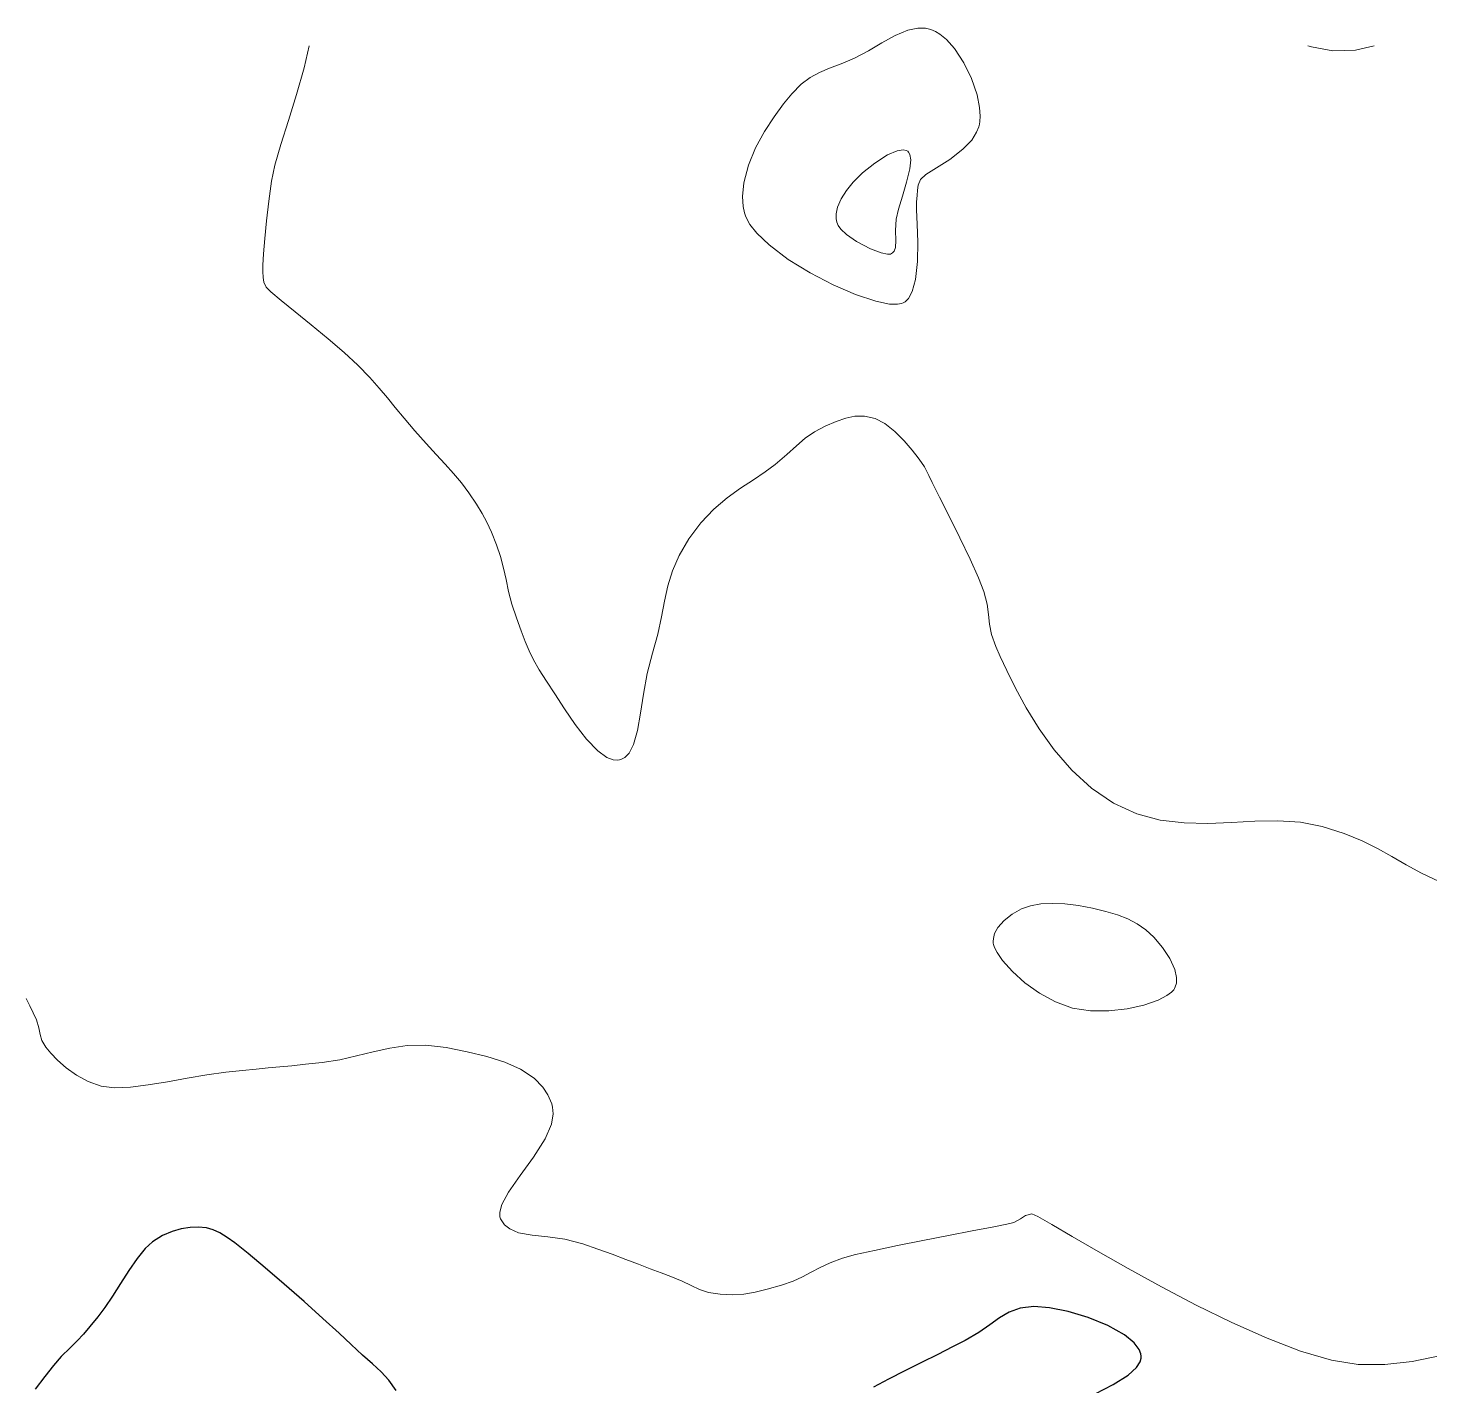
# Model space of a CAD drawing. Header units: metres. Extents: x 2662 to 3279, y 1027 to 1511.
# Drawn here: x 3102.4 to 3166.9, y 1448.8 to 1511.3 of the extents above; entities that cross this region are included whole.
import ezdxf

# ---------------------------------------------------------------- set-up
doc = ezdxf.new("R2010")
doc.units = ezdxf.units.M
doc.header["$LTSCALE"] = 1000
doc.layers.add('CONT-MJR', color=251, linetype='Continuous', lineweight=30)
doc.layers.add('CONT-MNR', color=252, linetype='Continuous', lineweight=9)

msp = doc.modelspace()

# ---------------------------------------------------------------- linework, layer by layer
at = {"layer": 'CONT-MJR', "elevation": -5, "flags": 128}
for points in [[(3119.331, 1448.622), (3119, 1449.089), (3118.643, 1449.474), (3118.244, 1449.836), (3117.789, 1450.235), (3117.261, 1450.731), (3116.711, 1451.254), (3115.966, 1451.933), (3115.1, 1452.704), (3114.188, 1453.501), (3113.304, 1454.26), (3112.522, 1454.916), (3111.919, 1455.403), (3111.567, 1455.658), (3111.217, 1455.862), (3110.923, 1456.008), (3110.617, 1456.098), (3110.232, 1456.132), (3109.857, 1456.118), (3109.452, 1456.057), (3109.024, 1455.935), (3108.58, 1455.739), (3108.129, 1455.459), (3107.789, 1455.14), (3107.423, 1454.682), (3107.043, 1454.135), (3106.661, 1453.544), (3106.288, 1452.959), (3105.936, 1452.428), (3105.617, 1451.997), (3105.248, 1451.555), (3104.947, 1451.211), (3104.661, 1450.905), (3104.339, 1450.58), (3103.928, 1450.176), (3103.574, 1449.771), (3103.178, 1449.254), (3102.732, 1448.678)], [(3151.483, 1448.46), (3152.313, 1448.893), (3152.999, 1449.323), (3153.386, 1449.669), (3153.555, 1449.932), (3153.599, 1450.109), (3153.599, 1450.199), (3153.582, 1450.302), (3153.502, 1450.505), (3153.279, 1450.802), (3152.821, 1451.179), (3152.056, 1451.606), (3151.164, 1451.968), (3150.24, 1452.245), (3149.375, 1452.422), (3148.663, 1452.479), (3148.036, 1452.406), (3147.528, 1452.222), (3147.079, 1451.955), (3146.632, 1451.63), (3146.127, 1451.275), (3145.507, 1450.916), (3144.921, 1450.621), (3144.237, 1450.278), (3143.493, 1449.904), (3142.726, 1449.517), (3141.976, 1449.134), (3141.281, 1448.772)]]:
    msp.add_lwpolyline(points, dxfattribs=at)
at = {"layer": 'CONT-MNR', "flags": 128}
for points, elevation in [([(3142.654, 1498.642), (3142.74, 1498.695), (3142.891, 1498.844), (3143.067, 1499.159), (3143.221, 1499.717), (3143.312, 1500.552), (3143.325, 1501.439), (3143.296, 1502.265), (3143.264, 1502.92), (3143.264, 1503.293), (3143.292, 1503.589), (3143.301, 1503.828), (3143.335, 1504.054), (3143.44, 1504.312), (3143.696, 1504.543), (3144.183, 1504.853), (3144.787, 1505.242), (3145.393, 1505.708), (3145.803, 1506.135), (3146.028, 1506.488), (3146.126, 1506.738), (3146.156, 1506.868), (3146.173, 1506.983), (3146.187, 1507.229), (3146.161, 1507.631), (3146.046, 1508.21), (3145.793, 1508.961), (3145.441, 1509.69), (3145.014, 1510.34), (3144.635, 1510.765), (3144.337, 1511.009), (3144.135, 1511.129), (3144.034, 1511.176), (3143.915, 1511.218), (3143.68, 1511.273), (3143.329, 1511.285), (3142.862, 1511.192), (3142.274, 1510.942), (3141.673, 1510.602), (3141.052, 1510.231), (3140.403, 1509.892), (3139.79, 1509.634), (3139.265, 1509.433), (3138.801, 1509.243), (3138.374, 1509.016), (3137.957, 1508.705), (3137.524, 1508.262), (3137.147, 1507.797), (3136.716, 1507.208), (3136.275, 1506.522), (3135.865, 1505.768), (3135.531, 1504.974), (3135.314, 1504.17), (3135.254, 1503.537), (3135.289, 1503.079), (3135.356, 1502.784), (3135.403, 1502.641), (3135.457, 1502.513), (3135.604, 1502.253), (3135.917, 1501.853), (3136.479, 1501.312), (3137.36, 1500.645), (3138.369, 1500.02), (3139.429, 1499.469), (3140.464, 1499.023), (3141.397, 1498.715), (3142.019, 1498.59), (3142.388, 1498.577), (3142.578, 1498.612)], -7), ([(3142.111, 1500.907), (3142.16, 1500.938), (3142.234, 1501.022), (3142.294, 1501.198), (3142.309, 1501.507), (3142.292, 1501.978), (3142.319, 1502.498), (3142.43, 1502.95), (3142.614, 1503.544), (3142.809, 1504.193), (3142.956, 1504.812), (3142.997, 1505.227), (3142.962, 1505.464), (3142.901, 1505.575), (3142.857, 1505.614), (3142.794, 1505.648), (3142.644, 1505.678), (3142.366, 1505.636), (3141.929, 1505.45), (3141.338, 1505.076), (3140.784, 1504.629), (3140.356, 1504.198), (3140.043, 1503.81), (3139.79, 1503.426), (3139.622, 1503.044), (3139.563, 1502.738), (3139.571, 1502.507), (3139.605, 1502.353), (3139.63, 1502.275), (3139.666, 1502.196), (3139.782, 1502.033), (3140.042, 1501.784), (3140.503, 1501.462), (3141.151, 1501.124), (3141.633, 1500.945), (3141.921, 1500.887), (3142.061, 1500.891)], -6), ([(3146.791, 1469.185), (3146.8, 1469.127), (3146.843, 1468.995), (3146.964, 1468.761), (3147.22, 1468.397), (3147.674, 1467.892), (3148.251, 1467.374), (3148.922, 1466.89), (3149.66, 1466.486), (3150.437, 1466.208), (3151.257, 1466.078), (3152.109, 1466.072), (3152.946, 1466.167), (3153.715, 1466.34), (3154.369, 1466.569), (3154.774, 1466.777), (3154.993, 1466.94), (3155.093, 1467.05), (3155.128, 1467.104), (3155.164, 1467.181), (3155.213, 1467.345), (3155.226, 1467.609), (3155.148, 1467.987), (3154.919, 1468.486), (3154.581, 1468.987), (3154.17, 1469.466), (3153.802, 1469.811), (3153.411, 1470.088), (3152.984, 1470.311), (3152.507, 1470.494), (3151.968, 1470.651), (3151.352, 1470.797), (3150.705, 1470.92), (3150.085, 1470.997), (3149.505, 1471.023), (3148.972, 1470.997), (3148.497, 1470.912), (3148.089, 1470.767), (3147.662, 1470.527), (3147.293, 1470.24), (3147.006, 1469.915), (3146.855, 1469.634), (3146.796, 1469.412), (3146.786, 1469.261)], -6)]:
    msp.add_lwpolyline(points, close=True, dxfattribs=dict(at, elevation=elevation))
for points, elevation in [([(3167.303, 1472.027), (3166.482, 1472.413), (3165.774, 1472.798), (3165.123, 1473.176), (3164.469, 1473.546), (3163.757, 1473.902), (3162.927, 1474.241), (3161.923, 1474.56), (3160.919, 1474.753), (3159.884, 1474.815), (3158.826, 1474.796), (3157.749, 1474.742), (3156.66, 1474.702), (3155.567, 1474.723), (3154.474, 1474.852), (3153.388, 1475.138), (3152.316, 1475.627), (3151.305, 1476.321), (3150.4, 1477.154), (3149.599, 1478.08), (3148.9, 1479.048), (3148.303, 1480.01), (3147.807, 1480.919), (3147.409, 1481.726), (3147.109, 1482.381), (3146.906, 1482.838), (3146.707, 1483.389), (3146.621, 1483.859), (3146.58, 1484.305), (3146.518, 1484.789), (3146.365, 1485.369), (3146.116, 1485.99), (3145.725, 1486.851), (3145.254, 1487.835), (3144.766, 1488.828), (3144.324, 1489.713), (3143.989, 1490.375), (3143.824, 1490.698), (3143.719, 1490.92), (3143.633, 1491.095), (3143.497, 1491.295), (3143.337, 1491.508), (3143.057, 1491.865), (3142.689, 1492.295), (3142.262, 1492.729), (3141.807, 1493.096), (3141.355, 1493.325), (3140.865, 1493.432), (3140.43, 1493.432), (3140.011, 1493.343), (3139.568, 1493.184), (3139.062, 1492.97), (3138.566, 1492.714), (3138.144, 1492.414), (3137.741, 1492.067), (3137.3, 1491.668), (3136.767, 1491.213), (3136.297, 1490.867), (3135.758, 1490.509), (3135.17, 1490.117), (3134.557, 1489.671), (3133.941, 1489.149), (3133.343, 1488.531), (3132.785, 1487.795), (3132.34, 1487.029), (3132.034, 1486.315), (3131.825, 1485.624), (3131.672, 1484.929), (3131.531, 1484.2), (3131.36, 1483.411), (3131.118, 1482.532), (3130.876, 1481.588), (3130.706, 1480.651), (3130.571, 1479.765), (3130.431, 1478.975), (3130.248, 1478.325), (3130.045, 1477.937), (3129.847, 1477.737), (3129.688, 1477.653), (3129.599, 1477.627), (3129.507, 1477.613), (3129.316, 1477.626), (3129.018, 1477.738), (3128.606, 1478.032), (3128.081, 1478.578), (3127.563, 1479.25), (3127.071, 1479.969), (3126.626, 1480.658), (3126.246, 1481.24), (3125.903, 1481.769), (3125.646, 1482.218), (3125.444, 1482.634), (3125.268, 1483.063), (3125.085, 1483.554), (3124.866, 1484.152), (3124.656, 1484.788), (3124.505, 1485.371), (3124.386, 1485.918), (3124.27, 1486.446), (3124.133, 1486.972), (3123.946, 1487.513), (3123.71, 1488.093), (3123.504, 1488.55), (3123.288, 1488.955), (3123.025, 1489.382), (3122.676, 1489.901), (3122.334, 1490.366), (3121.975, 1490.798), (3121.592, 1491.225), (3121.172, 1491.675), (3120.706, 1492.179), (3120.185, 1492.764), (3119.694, 1493.343), (3119.293, 1493.834), (3118.93, 1494.281), (3118.555, 1494.726), (3118.116, 1495.211), (3117.562, 1495.778), (3116.942, 1496.355), (3116.207, 1496.988), (3115.43, 1497.63), (3114.684, 1498.235), (3114.041, 1498.757), (3113.574, 1499.15), (3113.357, 1499.368), (3113.248, 1499.601), (3113.21, 1499.818), (3113.195, 1500.089), (3113.2, 1500.382), (3113.234, 1500.902), (3113.294, 1501.598), (3113.376, 1502.42), (3113.478, 1503.316), (3113.597, 1504.237), (3113.756, 1504.974), (3114.035, 1505.924), (3114.384, 1507.027), (3114.756, 1508.225), (3115.102, 1509.458), (3115.33, 1510.469)], -7), ([(3164.305, 1510.469), (3163.445, 1510.269), (3162.406, 1510.242), (3161.43, 1510.418), (3161.265, 1510.469)], -8), ([(3167.32, 1450.207), (3166.059, 1449.951), (3164.804, 1449.812), (3163.569, 1449.813), (3162.34, 1450.01), (3160.928, 1450.427), (3159.387, 1451.019), (3157.769, 1451.74), (3156.13, 1452.545), (3154.522, 1453.39), (3153, 1454.228), (3151.617, 1455.015), (3150.428, 1455.706), (3149.486, 1456.255), (3148.845, 1456.617), (3148.559, 1456.747), (3148.27, 1456.669), (3148.043, 1456.505), (3147.745, 1456.343), (3147.417, 1456.266), (3146.746, 1456.131), (3145.82, 1455.952), (3144.727, 1455.742), (3143.556, 1455.515), (3142.395, 1455.283), (3141.333, 1455.062), (3140.459, 1454.864), (3139.86, 1454.702), (3139.287, 1454.49), (3138.824, 1454.273), (3138.421, 1454.055), (3138.025, 1453.843), (3137.585, 1453.642), (3137.049, 1453.458), (3136.393, 1453.272), (3135.836, 1453.132), (3135.325, 1453.044), (3134.808, 1453.013), (3134.234, 1453.042), (3133.698, 1453.13), (3133.279, 1453.266), (3132.901, 1453.439), (3132.488, 1453.638), (3131.966, 1453.854), (3131.513, 1454.024), (3131.015, 1454.215), (3130.475, 1454.425), (3129.894, 1454.648), (3129.273, 1454.882), (3128.614, 1455.121), (3127.919, 1455.363), (3127.095, 1455.57), (3126.306, 1455.677), (3125.585, 1455.754), (3124.961, 1455.872), (3124.554, 1456.044), (3124.313, 1456.242), (3124.187, 1456.415), (3124.135, 1456.516), (3124.103, 1456.61), (3124.092, 1456.819), (3124.191, 1457.178), (3124.492, 1457.73), (3125.042, 1458.507), (3125.654, 1459.343), (3126.192, 1460.198), (3126.475, 1460.867), (3126.555, 1461.347), (3126.529, 1461.652), (3126.489, 1461.799), (3126.436, 1461.941), (3126.31, 1462.208), (3126.073, 1462.567), (3125.674, 1462.977), (3125.057, 1463.393), (3124.325, 1463.722), (3123.498, 1463.984), (3122.596, 1464.2), (3121.636, 1464.389), (3120.702, 1464.498), (3119.845, 1464.479), (3119.044, 1464.367), (3118.274, 1464.199), (3117.513, 1464.008), (3116.737, 1463.831), (3115.923, 1463.703), (3115.163, 1463.621), (3114.532, 1463.556), (3113.977, 1463.502), (3113.447, 1463.452), (3112.892, 1463.399), (3112.26, 1463.337), (3111.501, 1463.258), (3110.631, 1463.141), (3109.724, 1462.985), (3108.814, 1462.819), (3107.931, 1462.671), (3107.107, 1462.569), (3106.375, 1462.542), (3105.767, 1462.618), (3105.169, 1462.83), (3104.628, 1463.122), (3104.155, 1463.459), (3103.757, 1463.808), (3103.444, 1464.133), (3103.224, 1464.4), (3103.043, 1464.71), (3102.961, 1464.995), (3102.901, 1465.298), (3102.786, 1465.664), (3102.645, 1465.987), (3102.491, 1466.309), (3102.321, 1466.652)], -6)]:
    msp.add_lwpolyline(points, dxfattribs=dict(at, elevation=elevation))

doc.saveas('drawing.dxf')
